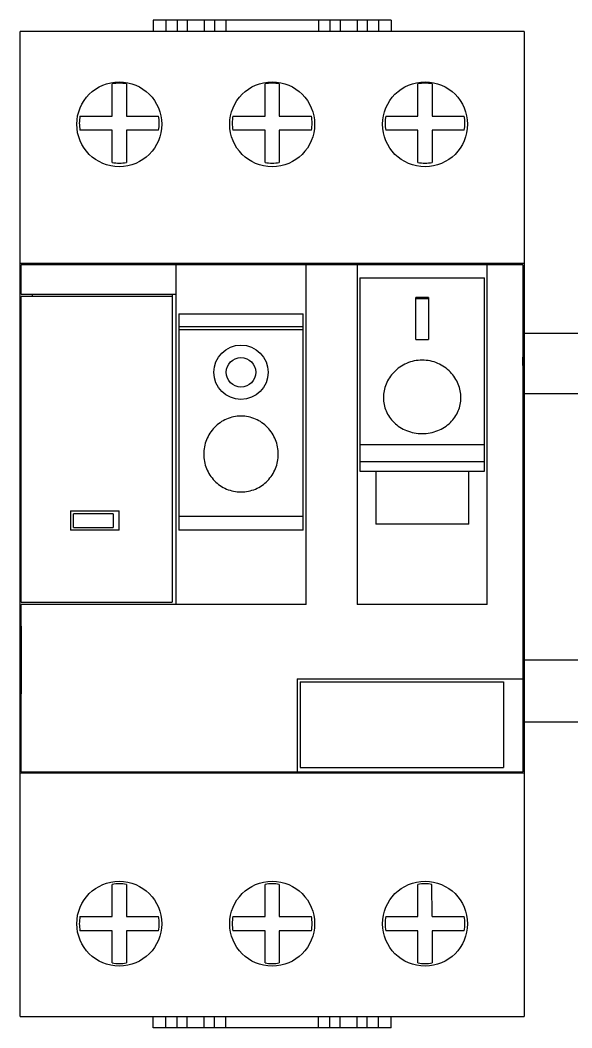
# Model space of a CAD drawing. Header units: millimetres. Extents: x -72 to 2978, y -1067 to 2817.
# Drawn here: x 269.2 to 317.9, y -853.7 to -764.7 of the extents above; entities that cross this region are included whole.
import ezdxf

# ---------------------------------------------------------------- set-up
doc = ezdxf.new("R2010")
doc.units = ezdxf.units.MM
doc.layers.add('00_COMPONENTS_1', color=7, linetype='Continuous')

msp = doc.modelspace()

# ---------------------------------------------------------------- linework, layer by layer
for p, q in [((313.733, -765.699), (313.733, -852.699)), ((269.233, -789.21), (269.233, -795.21)), ((313.633, -795.21), (313.733, -789.21)), ((269.333, -818.21), (269.333, -824.21)), ((313.733, -824.21), (313.733, -818.21))]:
    msp.add_line(p, q)
at = {"color": 6}
for p, q in [((313.633, -792.359), (319.963, -792.359)), ((319.963, -797.699), (313.733, -797.699)), ((313.633, -821.21), (319.963, -821.21)), ((319.963, -826.699), (313.733, -826.699))]:
    msp.add_line(p, q, dxfattribs=at)
at = {"layer": '00_COMPONENTS_1', "color": 7}
for p, q in [((280.983, -764.699), (280.983, -765.699)), ((301.983, -764.699), (280.983, -764.699)), ((282.083, -764.699), (282.083, -765.699)), ((283.083, -764.699), (283.083, -765.699)), ((283.983, -764.699), (283.983, -765.699)), ((285.483, -764.699), (285.483, -765.699)), ((286.383, -764.699), (286.383, -765.699)), ((287.383, -764.699), (287.383, -765.699)), ((295.583, -764.699), (295.583, -765.699)), ((296.583, -764.699), (296.583, -765.699)), ((297.483, -764.699), (297.483, -765.699)), ((298.983, -764.699), (298.983, -765.699)), ((299.883, -764.699), (299.883, -765.699)), ((300.883, -764.699), (300.883, -765.699)), ((301.983, -764.699), (301.983, -765.699)), ((269.233, -852.699), (269.233, -765.699)), ((313.733, -765.699), (269.233, -765.699)), ((313.733, -765.699), (313.733, -852.699)), ((277.358, -773.169), (277.358, -770.33)), ((278.613, -770.331), (278.613, -773.169)), ((290.853, -773.169), (290.853, -770.331)), ((292.113, -770.331), (292.113, -773.169)), ((304.353, -773.169), (304.353, -770.331)), ((305.613, -770.331), (305.613, -773.169)), ((274.515, -773.169), (277.358, -773.169)), ((278.613, -773.169), (281.451, -773.169)), ((288.015, -773.169), (290.853, -773.169)), ((292.113, -773.169), (294.951, -773.169)), ((301.515, -773.169), (304.353, -773.169)), ((305.613, -773.169), (308.451, -773.169)), ((277.358, -774.419), (274.513, -774.419)), ((277.358, -777.268), (277.358, -774.419)), ((278.613, -774.419), (278.613, -777.267)), ((281.453, -774.419), (278.613, -774.419)), ((290.853, -774.429), (288.015, -774.429)), ((290.853, -777.267), (290.853, -774.429)), ((292.113, -774.429), (292.113, -777.267)), ((294.951, -774.429), (292.113, -774.429)), ((304.353, -774.429), (301.515, -774.429)), ((304.353, -777.267), (304.353, -774.429)), ((305.613, -774.429), (305.613, -777.267)), ((308.451, -774.429), (305.613, -774.429)), ((313.733, -786.199), (269.233, -786.199)), ((269.333, -788.899), (269.333, -786.299)), ((313.633, -786.299), (269.333, -786.299)), ((282.983, -786.299), (282.983, -816.299)), ((294.483, -816.299), (294.483, -786.299)), ((298.983, -786.299), (298.983, -816.299)), ((310.483, -816.299), (310.483, -786.299)), ((313.633, -786.299), (313.633, -831.099)), ((299.233, -787.449), (299.233, -804.542)), ((299.233, -787.449), (310.233, -787.449)), ((310.233, -804.542), (310.233, -787.449)), ((269.333, -788.899), (282.983, -788.899)), ((269.335, -816.099), (269.335, -789.099)), ((282.652, -789.099), (269.335, -789.099)), ((270.335, -789.099), (270.335, -788.899)), ((282.652, -789.099), (282.652, -816.099)), ((282.653, -788.899), (282.653, -789.099)), ((304.179, -792.905), (304.179, -789.204)), ((305.287, -789.204), (304.179, -789.204)), ((305.287, -789.308), (304.179, -789.308)), ((305.287, -789.204), (305.287, -792.905)), ((283.233, -790.642), (283.233, -809.735)), ((283.233, -790.642), (294.233, -790.642)), ((294.233, -809.735), (294.233, -790.642)), ((283.233, -791.741), (294.233, -791.741)), ((294.233, -792.039), (283.233, -792.039)), ((304.179, -792.905), (305.287, -792.905)), ((299.233, -802.169), (310.233, -802.169)), ((310.233, -803.695), (299.233, -803.695)), ((299.233, -804.542), (310.233, -804.542)), ((300.633, -804.542), (300.633, -807.279)), ((300.638, -804.542), (300.638, -809.223)), ((308.838, -809.223), (308.838, -804.542)), ((273.665, -808.042), (273.665, -809.755)), ((277.977, -809.754), (277.977, -808.044)), ((273.943, -809.499), (273.943, -808.299)), ((277.443, -808.299), (273.943, -808.299)), ((277.443, -808.299), (277.443, -809.499)), ((283.233, -808.495), (294.233, -808.495)), ((273.943, -809.499), (277.443, -809.499)), ((294.233, -809.735), (283.233, -809.735)), ((308.838, -809.223), (300.638, -809.223)), ((269.335, -816.099), (282.652, -816.099)), ((269.333, -831.099), (269.333, -816.299)), ((294.483, -816.299), (269.333, -816.299)), ((310.483, -816.299), (298.983, -816.299)), ((293.683, -822.879), (313.633, -822.879)), ((293.683, -822.879), (293.683, -831.099)), ((293.958, -823.149), (311.908, -823.149)), ((293.958, -823.149), (293.958, -830.704)), ((311.908, -823.149), (311.908, -830.704)), ((313.733, -831.199), (269.233, -831.199)), ((269.333, -831.099), (313.633, -831.099)), ((293.958, -830.704), (311.908, -830.704)), ((277.353, -843.869), (277.353, -841.031)), ((278.613, -841.031), (278.613, -843.869)), ((290.853, -843.869), (290.853, -841.031)), ((292.113, -841.031), (292.113, -843.869)), ((304.353, -843.869), (304.353, -841.031)), ((305.616, -843.869), (305.585, -841.026)), ((274.515, -843.869), (277.353, -843.869)), ((278.613, -843.869), (281.451, -843.869)), ((288.015, -843.869), (290.853, -843.869)), ((292.113, -843.869), (294.951, -843.869)), ((301.515, -843.869), (304.353, -843.869)), ((305.616, -843.869), (308.451, -843.869)), ((277.353, -845.129), (274.515, -845.129)), ((277.353, -847.967), (277.353, -845.129)), ((281.451, -845.129), (278.613, -845.129)), ((278.613, -845.129), (278.613, -847.967)), ((290.853, -845.129), (288.015, -845.129)), ((290.853, -847.967), (290.853, -845.129)), ((294.951, -845.129), (292.113, -845.129)), ((292.113, -845.129), (292.113, -847.967)), ((304.353, -845.129), (301.515, -845.129)), ((304.353, -847.967), (304.353, -845.129)), ((308.451, -845.129), (305.616, -845.129)), ((305.616, -845.129), (305.616, -847.966)), ((269.233, -852.699), (313.733, -852.699)), ((280.983, -853.699), (280.983, -852.699)), ((282.083, -853.699), (282.083, -852.699)), ((283.083, -853.699), (283.083, -852.699)), ((283.983, -853.699), (283.983, -852.699)), ((285.483, -853.699), (285.483, -852.699)), ((286.383, -853.699), (286.383, -852.699)), ((287.383, -853.699), (287.383, -852.699)), ((295.583, -853.699), (295.583, -852.699)), ((296.583, -853.699), (296.583, -852.699)), ((297.483, -853.699), (297.483, -852.699)), ((298.983, -853.699), (298.983, -852.699)), ((299.883, -853.699), (299.883, -852.699)), ((300.883, -853.699), (300.883, -852.699)), ((301.983, -853.699), (301.983, -852.699)), ((301.983, -853.699), (280.983, -853.699))]:
    msp.add_line(p, q, dxfattribs=at)
for centre, radius in [((277.983, -773.899), 3.75), ((291.483, -773.899), 3.75), ((304.983, -773.899), 3.75), ((288.733, -795.799), 2.4), ((288.733, -795.799), 1.3), ((277.983, -844.499), 3.75), ((291.483, -844.499), 3.75), ((304.983, -844.499), 3.75)]:
    msp.add_circle(centre, radius, dxfattribs=at)
for centre, radius, start, end in [((277.983, -773.799), 3.525, 79.70459, 100.21282), ((291.483, -773.799), 3.525, 79.70459, 100.29541), ((304.983, -773.799), 3.525, 79.70459, 100.29541), ((277.983, -773.799), 3.525, 169.70459, 190.13025), ((277.983, -773.799), 3.525, 349.86975, 10.29541), ((291.483, -773.799), 3.525, 169.70459, 190.29541), ((291.483, -773.799), 3.525, 349.70459, 10.29541), ((304.983, -773.799), 3.525, 169.70459, 190.29541), ((304.983, -773.799), 3.525, 349.70459, 10.29541), ((277.983, -773.799), 3.525, 259.78718, 280.29541), ((291.483, -773.799), 3.525, 259.70459, 280.29541), ((304.983, -773.799), 3.525, 259.70459, 280.29541), ((275.982, -360.987), 447.062, 269.70313, 270.25567), ((275.982, -1257.548), 447.798, 89.74478, 90.29642), ((277.983, -844.499), 3.525, 79.70459, 100.29541), ((291.483, -844.499), 3.525, 79.70459, 100.29541), ((304.983, -844.499), 3.525, 80.15728, 100.29541), ((277.983, -844.499), 3.525, 169.70459, 190.29541), ((277.983, -844.499), 3.525, 349.70459, 10.29541), ((291.483, -844.499), 3.525, 169.70459, 190.29541), ((291.483, -844.499), 3.525, 349.70459, 10.29541), ((304.983, -844.499), 3.525, 169.70459, 190.29541), ((304.983, -844.499), 3.525, 349.70459, 10.29541), ((277.983, -844.499), 3.525, 259.70459, 280.29541), ((291.483, -844.499), 3.525, 259.70459, 280.29541), ((304.983, -844.499), 3.525, 259.70459, 280.35174)]:
    msp.add_arc(centre, radius, start, end, dxfattribs=at)
for points, knots in [([(304.733, -794.726), (304.496, -794.726), (304.024, -794.775), (303.353, -794.987), (302.749, -795.323), (302.235, -795.758), (301.825, -796.27), (301.529, -796.834), (301.349, -797.43), (301.288, -798.04), (301.348, -798.645), (301.527, -799.229), (301.824, -799.772), (302.235, -800.258), (302.751, -800.664), (303.356, -800.974), (304.026, -801.168), (304.496, -801.212), (304.733, -801.212)], [0, 0, 0, 0, 0.067846, 0.134947, 0.200689, 0.26474, 0.326957, 0.387455, 0.446498, 0.504506, 0.562043, 0.619762, 0.678378, 0.738596, 0.80093, 0.865551, 0.932196, 1, 1, 1, 1]), ([(304.733, -801.212), (304.969, -801.212), (305.439, -801.168), (306.109, -800.974), (306.714, -800.665), (307.23, -800.258), (307.641, -799.773), (307.938, -799.229), (308.118, -798.646), (308.178, -798.041), (308.117, -797.431), (307.938, -796.835), (307.641, -796.271), (307.231, -795.759), (306.717, -795.323), (306.113, -794.987), (305.441, -794.775), (304.969, -794.726), (304.733, -794.726)], [0, 0, 0, 0, 0.067788, 0.134409, 0.199019, 0.261343, 0.321544, 0.380152, 0.437862, 0.49539, 0.553405, 0.612453, 0.672956, 0.735192, 0.799252, 0.865006, 0.932137, 1, 1, 1, 1]), ([(288.733, -799.671), (288.515, -799.671), (288.078, -799.716), (287.45, -799.913), (286.875, -800.232), (286.375, -800.658), (285.968, -801.172), (285.667, -801.754), (285.483, -802.382), (285.421, -803.032), (285.484, -803.68), (285.668, -804.305), (285.968, -804.883), (286.376, -805.393), (286.876, -805.813), (287.451, -806.128), (288.078, -806.323), (288.515, -806.367), (288.733, -806.367)], [0, 0, 0, 0, 0.062767, 0.12557, 0.188302, 0.250997, 0.313624, 0.376154, 0.438571, 0.50087, 0.563075, 0.625225, 0.687384, 0.74962, 0.811997, 0.874531, 0.937246, 1, 1, 1, 1]), ([(288.733, -806.367), (288.951, -806.367), (289.387, -806.323), (290.015, -806.128), (290.589, -805.813), (291.09, -805.393), (291.498, -804.884), (291.797, -804.305), (291.982, -803.681), (292.045, -803.032), (291.983, -802.382), (291.798, -801.755), (291.498, -801.173), (291.091, -800.658), (290.59, -800.232), (290.015, -799.913), (289.388, -799.715), (288.951, -799.671), (288.733, -799.671)], [0, 0, 0, 0, 0.062765, 0.125469, 0.187998, 0.250369, 0.312596, 0.374747, 0.4369, 0.499102, 0.561404, 0.623825, 0.686359, 0.748992, 0.811686, 0.874433, 0.937222, 1, 1, 1, 1])]:
    msp.add_open_spline(points, degree=3, knots=knots, dxfattribs=at)

doc.saveas('drawing.dxf')
